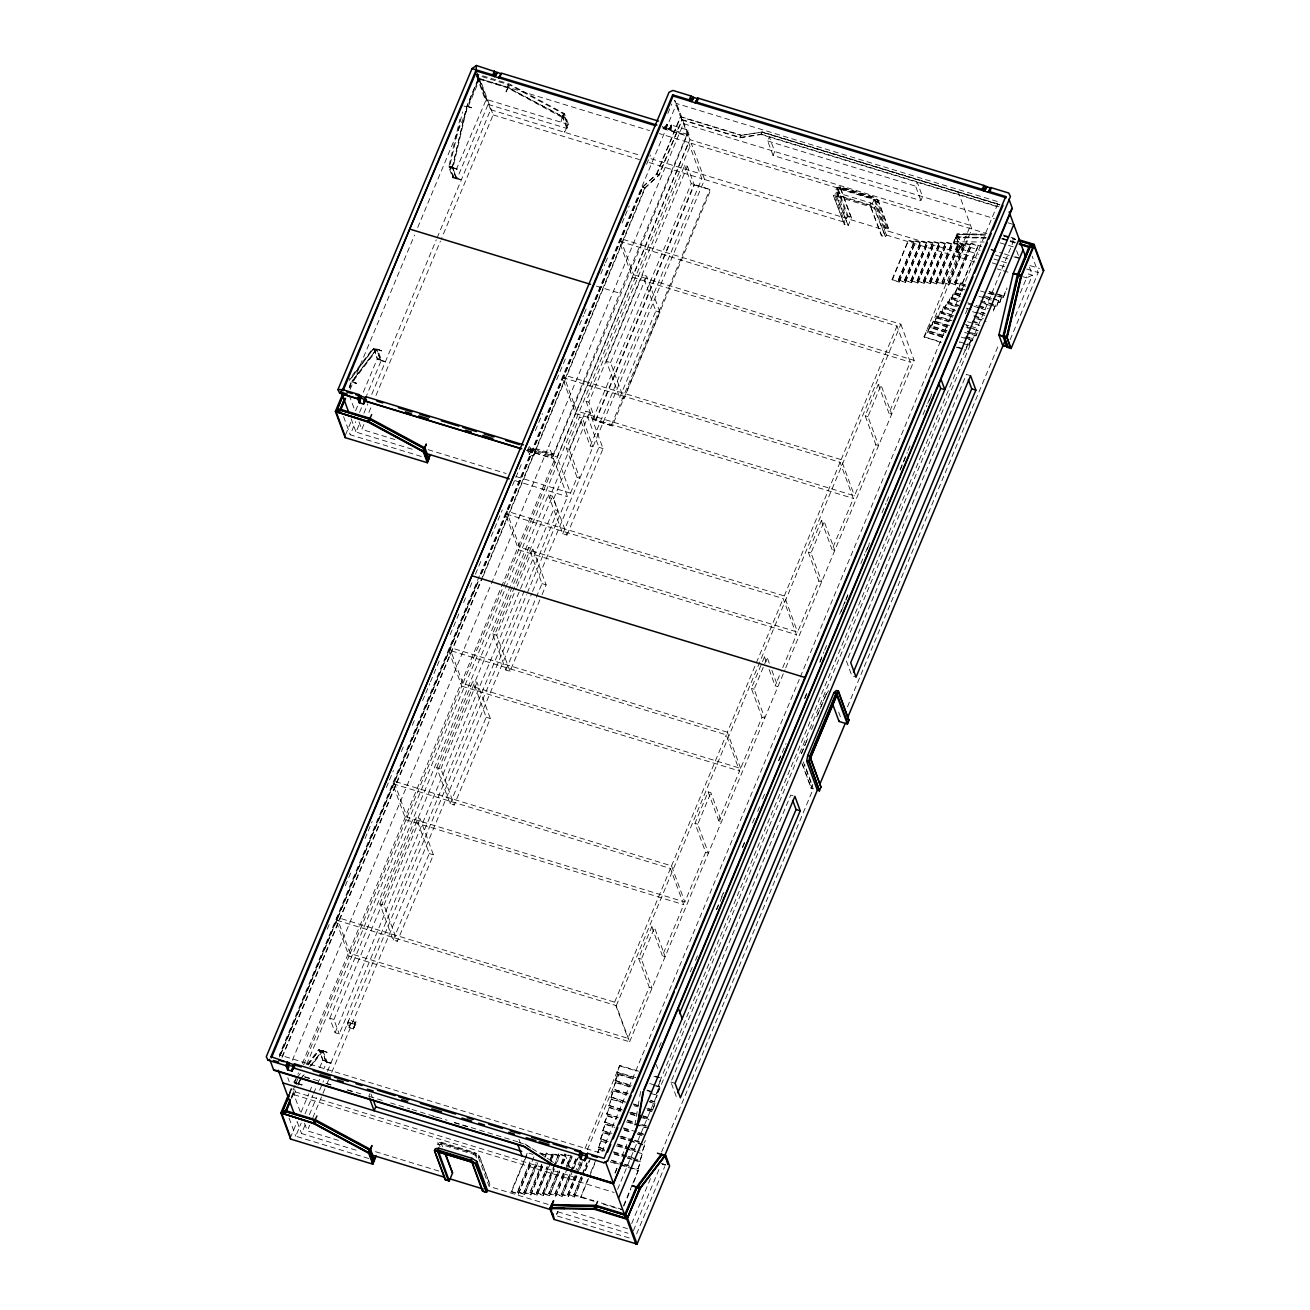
<?xml version="1.0" encoding="UTF-8"?>
<svg xmlns="http://www.w3.org/2000/svg" width="1310" height="1310" viewBox="0 0 1310 1310"><rect width="100%" height="100%" fill="white"/><g stroke="black" fill="none" stroke-linecap="round" stroke-linejoin="round"><path stroke-width="0.75" stroke-dasharray="5 3.75" d="M350.785 1023.634L349.148 1027.58L349.164 1022.619L347.396 1023.487L349.148 1027.58L353.291 1028.858L356.074 1024.731L349.164 1022.619M530.943 450.722L529.306 454.652L529.338 449.707L527.586 450.509L529.306 454.652L533.448 455.929L536.249 451.819L529.338 449.707M296.142 1078.981L293.767 1082.093L301.955 1085.007L297.763 1083.73L302.856 1076.885M322.8 1050.866L327.041 1052.454L322.882 1050.735M322.931 1050.98L311.518 1065.57M330.726 1063.458L326.534 1062.001L330.939 1062.983M350.114 387.416C348.722 375.495 363.607 387.678 352.488 381.93L377.427 349.213L381.423 360.053L366.603 395.538M381.423 350.982L377.378 349.295M381.243 360.315L385.353 361.871L381.21 360.447M457.059 178.389L461.169 179.601M488.09 104.374L566.87 128.429L568.507 124.499L564.512 113.643L509.443 83.987L476.971 74.064L488.09 104.374L456.895 179.061L452.9 168.22L467.277 106.569L471.649 107.698L467.408 106.306M457.092 168.957L452.916 167.68L457.19 169.023M297.452 1083.386L294.734 1081.929L297.452 1083.386L299.892 1080.193M351.62 377.902L373.677 348.526L376.854 349.295L380.342 360.201L377.575 359.349L373.284 347.936L349.442 379.098M308.128 1064.965L319.181 1049.981L321.949 1050.816L310.896 1065.816M670.867 129.444L671.359 125.695L667.199 124.434L663.957 127.332L670.867 129.444L671.293 125.023L687.881 130.083L689.011 134.864L686.686 135.225L663.188 128.053M687.881 130.083L687.455 134.521L552.836 456.879L551.084 457.698L534.496 452.621L536.134 448.691L552.722 453.768L553.164 454.963L531.058 448.217L529.224 446.579L527.586 450.509L531.058 448.217L529.306 454.652M302.168 1084.778L297.959 1083.566M456.83 178.733L461.235 179.716L452.752 177.8L448.757 166.943L459.892 119.226M349.148 1027.58L350.867 1021.145L347.396 1023.487L349.033 1019.54L355.01 1022.406L353.291 1028.858L355.943 1021.653L353.291 1028.858L354.928 1024.895M634.859 1125.126L637.79 1107.916M638.117 1106L639.411 1098.337M639.739 1096.437L640.721 1090.69M355.01 1022.406L354.306 1025.599L356.074 1024.731M356.648 383.404L352.456 382.111M330.873 1062.934L326.616 1062.132M463.904 106.11L466.671 106.961L452.376 167.287L449.625 166.452L462.545 111.939M452.376 167.287L466.671 106.961M533.448 455.929L536.134 448.691M452.801 167.942L457.01 169.137M377.329 349.361L381.619 350.802M471.453 107.878L463.134 105.308M381.112 360.692L385.402 361.478M553.164 454.963L619.761 293.227L686.686 135.225L689.011 134.864L662.238 126.808M349.213 387.678L351.44 382.356L349.328 387.973M478.084 79.419L466.982 106.012L478.084 79.419L476.3 75.653M476.48 74.293L478.772 79.058L467.342 106.781M350.081 389.479L414.566 235.047M417.71 227.514L479.837 78.747L493.133 114.903L441.241 239.206M373.808 349.115L377.575 359.349M453.325 177.701L449.838 166.796L453.325 177.701L456.371 177.898L452.605 167.647L449.15 166.599M380.342 360.201L376.854 349.295M456.093 178.553L452.605 167.647M345.496 434.904L351.686 420.051M355.567 410.767L357.892 405.199M363.312 392.198L377.28 358.793L381.423 360.053M452.752 177.8L486.272 99.38L568.507 124.499M421.312 456.469L350.228 434.756L355.681 421.673M359.579 412.339L361.92 406.739M412.273 449.264L356.025 432.071L359.955 422.655M363.885 413.223L367.832 403.791M371.762 394.375L436.312 239.795M437.098 237.896L490.644 109.712L476.66 71.739M394.965 439.538L361.806 429.418L364.164 423.769M368.88 412.47L371.238 406.82M375.97 395.505L440.455 241.089M507.494 87.344L508.476 84.43L507.494 87.344L479.444 78.78L477.773 75.325L508.591 84.724M478.772 79.058L507.805 87.917L506.282 92.093L507.74 87.885L562.989 117.884M505.873 91.831L509.443 83.987M508.411 87.737L509.803 84.986L563.611 113.954L562.514 116.59L508.411 87.737L562.514 116.59M562.219 116.721L563.611 113.954M564.512 113.643L561.057 121.666L562.236 117.245M566.87 128.429L562.563 117.016L563.66 114.396L568.131 124.859L566.346 127.266L567.443 124.647L563.66 114.396M567.033 127.479L563.267 117.229L564.348 114.609M566.493 128.233L564.495 132.146L566.28 128.02M327.205 929.183L329.563 923.517M345.332 885.74L350.851 872.526M365.048 838.547L367.422 832.882M368.208 830.982L372.138 821.55M386.335 787.556L388.71 781.89M389.496 780.007L393.442 770.558M401.319 751.678L403.693 746.012M412.355 725.249L414.73 719.583M422.606 700.703L424.98 695.037M425.766 693.154L429.713 683.705M430.499 681.822L439.964 659.159M450.214 634.613L459.679 611.95M463.609 602.518L465.983 596.852M469.93 587.404L472.288 581.738M475.448 574.189L480.967 560.975M491.217 536.429L502.254 509.983M512.505 485.437L521.183 464.673M535.364 430.679L542.471 413.682M556.652 379.703L565.331 358.924M579.528 324.945L583.474 315.497M584.26 313.614L586.618 307.948M600.815 273.954L604.761 264.522M605.548 262.622L607.905 256.956M622.103 222.978L624.477 217.313M625.263 215.413L629.209 205.981M646.55 164.438L650.497 154.989M667.838 113.462L671.784 104.014M665.562 128.364L667.199 124.434L664.383 122.911M479.427 575.827L279.374 1054.91L601.388 1153.275L799.247 679.481M480.213 573.944L676.648 103.539L998.678 201.904L800.033 677.581M279.226 1056.99L477.822 581.411M480.983 573.862L642.539 186.986L656.392 174.246L680.463 116.59L674.47 100.313M478.166 581.411L279.75 1056.548L478.199 581.476M481.31 573.862L642.719 187.33L644.831 188.05L642.719 187.33M481.343 573.944L642.751 187.412M281.879 1057.17L644.798 187.969M671.293 125.023L668.722 129.739L671.293 125.023L669.705 129.624M282.305 1057.121L482.309 578.152M483.095 576.269L645.306 187.821L659.143 175.082L682.133 120.045L740.183 137.779L761.061 134.521L998.744 207.127M656.867 174.017L680.578 117.098L681.855 119.783L658.946 174.656L656.867 174.017L658.946 174.656M292.343 1060.281L490.628 585.455M491.414 583.572L683.46 123.664L994.372 218.623M551.084 457.698L552.722 453.768M289.215 1092.966L291.491 1087.529M289.608 1093.915L291.884 1088.43M288.216 1097.354L291.999 1088.741M294.504 1082.289L298.451 1072.874M302.381 1063.442L500.666 588.616M501.452 586.733L554.163 460.498M515.894 476.48L570.505 493.15L557.192 456.993L688.52 142.479L659.274 133.554M295.028 1085.45L292.67 1091.083L573.24 1176.773L574.566 1180.392M295.814 1083.583L298.942 1076.083M303.642 1064.833L349.033 956.103L335.737 919.931L616.289 1005.638L629.602 1041.794L349.033 956.103M350.13 953.483L405.953 819.814L392.64 783.658L670.442 868.497L683.738 904.67L662.401 955.776L665.169 956.628L654.525 927.693L651.758 926.841L638.625 958.298L649.269 987.232L627.932 1038.339L350.13 953.483L336.834 917.311L614.619 1002.166L627.932 1038.339M407.05 817.194L461.775 686.162L448.462 649.989L726.248 734.844L739.56 771L718.764 820.797L721.532 821.648L710.888 792.714L708.12 791.862L694.988 823.319L705.631 852.253L684.835 902.05L407.05 817.194L393.737 781.038L671.539 865.877L684.835 902.05M769.248 663.171L767.251 657.735L764.483 656.899L751.35 688.34L761.994 717.274L740.658 768.38L462.856 683.542L518.678 549.873L505.365 513.716L783.167 598.555L796.48 634.728L781.235 671.228M519.775 547.252L575.598 413.583L562.285 377.427L840.07 462.266L853.383 498.439L832.047 549.545L834.814 550.396L824.154 521.462L821.403 520.61L808.27 552.067L818.914 581.001L797.561 632.108L519.775 547.252L506.462 511.08L784.264 595.935L797.561 632.108M576.678 410.963L632.501 277.311L619.188 241.138L896.99 325.994L910.303 362.149L888.95 413.256L891.717 414.107L881.073 385.173L878.306 384.321L865.173 415.778L875.817 444.712L854.48 495.819L576.678 410.963L563.382 374.807L841.167 459.646L854.48 495.819M785.705 667.953L914.151 360.381L633.598 274.691L689.961 139.711L676.648 103.539M291.753 1096.208L294.717 1089.118M291.131 1098.288L294.832 1089.429M291.786 1098.042L294.848 1090.706M300.301 1111.83L294.013 1094.701L297.157 1087.153M297.943 1085.253L301.103 1077.704M306.622 1064.49L691.287 143.33L986.921 233.622M570.505 493.15L577.071 477.43L566.428 448.495L579.56 417.038L582.311 417.89L592.955 446.825L590.204 445.973L579.56 417.038M612.343 425.914L592.775 419.397L586.127 401.319L684.622 165.437L687.39 166.288L694.267 184.972L595.755 420.854L612.343 425.914L710.74 189.737L691.271 183.531L684.622 165.437M329.776 1018.247L548.317 494.934L552.46 496.195L557.782 510.671L339.241 1033.983L335.098 1032.706L329.776 1018.247L333.919 1019.508L339.241 1033.983M577.071 477.43L579.822 478.265L569.179 449.346L582.311 417.89M595.755 420.854L588.878 402.17L687.39 166.288M379.851 903.867L415.958 817.375L420.117 818.635L433.413 854.808L397.307 941.301L393.147 940.023L379.851 903.867L383.994 905.128L397.307 941.301M436.754 767.578L472.877 681.085L477.02 682.363L490.333 718.519L454.21 805.011L450.067 803.75L436.754 767.578L440.897 768.839L454.21 805.011M539.867 599.898L510.032 671.342L505.889 670.081L492.576 633.909L528.683 547.433L532.842 548.693L546.139 584.866L540.653 598.015M566.935 535.069L603.058 448.577L589.746 412.404L585.603 411.144L549.48 497.636L553.639 498.897L566.935 535.069L562.792 533.792L548.317 494.934M606.399 361.347L642.506 274.854L646.665 276.132L659.962 312.288L623.855 398.78L619.695 397.519L606.399 361.347L610.542 362.608L623.855 398.78M319.312 1050.554L322.358 1050.735L325.846 1061.64L323.079 1060.805L318.788 1049.392L306.868 1064.965M333.919 1019.508L552.46 496.195M325.846 1061.64L322.358 1050.735M383.994 905.128L420.117 818.635M440.897 768.839L477.02 682.363M510.032 671.342L496.719 635.186L516.353 588.174M517.139 586.291L532.842 548.693M553.639 498.897L589.746 412.404M610.542 362.608L646.665 276.132M290.214 1138.21L297.19 1121.491M301.071 1112.223L308.816 1093.653M309.602 1091.787L311.927 1086.219M319.673 1067.666L322.784 1060.232L326.927 1061.493L323.799 1068.976M323.079 1060.805L319.591 1049.899M335.098 1032.706L553.639 509.393L557.782 510.671M592.775 419.397L691.271 183.531M368.749 1158.498L295.732 1136.196L301.185 1123.129M305.083 1113.795L312.894 1095.111M313.663 1093.244L316.791 1085.777M317.56 1083.91L319.902 1078.31M595.542 420.248L694.038 184.366M356.173 1150.213L301.529 1133.527L305.459 1124.111M309.389 1114.679L316.48 1097.731M319.624 1090.198L323.554 1080.766M327.484 1071.351L526.554 594.642M527.341 592.759L567.476 496.67L548.841 446.022M590.204 445.973L701.832 178.651L688.52 142.479M338.488 1140.388L307.31 1130.858L309.668 1125.208M312.828 1117.659L326.223 1085.597M327.009 1083.714L328.581 1079.931M331.725 1072.399L531.778 593.332M532.581 591.432L704.6 179.503L691.287 143.33M393.147 940.023L429.271 853.547L415.958 817.375M450.067 803.75L486.174 717.258L472.877 681.085M505.889 670.081L541.996 583.589L528.683 547.433M562.792 533.792L598.916 447.316L585.603 411.144M619.695 397.519L655.819 311.027L642.506 274.854M611.426 425.095L709.938 189.23M682.068 119.587L739.97 137.337L740.756 135.307L680.823 116.999L682.101 119.668M739.97 137.337L740.789 135.372M740.183 137.779L741.28 135.159L680.463 116.59M740.527 137.419L760.995 134.226L761.667 132.179L741.198 135.356L762.158 131.901L1000.578 204.737M761.061 134.521L762.158 131.901M762.338 132.261L999.972 204.917L762.338 132.261L761.552 134.308L999.022 206.833M368.781 1096.29L369.878 1093.67M773.031 155.464L767.709 140.989L769.363 137.059L774.685 151.518L773.031 155.464L920.914 200.626L922.567 196.697L917.229 182.221L915.592 186.151L920.914 200.626M976.916 258.234L887.983 231.068L888.802 229.103L885.363 227.432L874.72 198.498L870.724 206.767L881.368 235.702L885.511 236.979L886.346 235.014L875.686 206.079L870.888 203.001L837.712 192.865L834.224 193.405L833.406 195.37L844.491 224.55L833.406 195.37L836.893 194.83L870.053 204.966L874.867 208.044L885.511 236.979L874.097 208.274L869.742 205.506L837.155 195.55L834.011 196.041M650.972 158.69L846.522 218.41L835.878 189.475L836.697 187.51L840.709 187.035L873.312 196.991L878.158 200.168L888.802 229.103L884.659 227.842L874.016 198.907L840.168 187.936L874.72 198.498M440.422 1144.236L441.781 1142.336L437.769 1142.811L436.95 1144.776L440.422 1144.236L473.598 1154.372L478.412 1157.434L489.056 1186.369L549.447 1204.823M837.712 192.865L837.155 195.55M835.878 189.475L839.35 188.935L840.168 186.97L873.344 197.106L878.158 200.168L877.34 202.149L887.983 231.068M837.548 196.647L840.84 188.771L851.484 217.706L848.209 225.582L836.615 196.451L848.209 225.582L844.049 224.305L844.868 222.34L834.224 193.405M846.522 218.41L848.061 216.035L851.484 217.706L847.341 216.445L836.697 187.51L840.709 187.035M473.598 1154.372L474.384 1152.292L479.231 1155.469L489.875 1184.404L489.056 1186.369M870.888 203.001L869.742 205.506M877.34 202.149L872.526 199.071L873.312 196.991M478.412 1157.434L478.723 1155.06L489.875 1184.404M875.686 206.079L874.097 208.274M533.956 1156.795L518.318 1194.245L511.195 1191.527L524.475 1159.71M525.261 1157.827L527.602 1152.21M892.061 279.472L908.485 240.156L915.395 242.268L899.2 282.19L892.061 279.472L899.2 282.19M511.408 1192.133L527.832 1152.816L533.006 1154.405M892.29 280.078L908.485 240.156M537.853 1162.723L524.573 1194.54L517.434 1191.838L529.944 1161.872M898.3 279.783L914.724 240.467L921.634 242.579L905.439 282.485L898.3 279.783L905.439 282.485M517.663 1192.428L530.943 1160.611M898.529 280.373L914.724 240.467M518.318 1194.245L531.385 1161.823M898.971 281.584L915.395 242.268M542.536 1166.768L530.812 1194.851L523.902 1192.739L536.183 1162.183M904.555 280.078L920.963 240.762L927.873 242.874L911.678 282.796L904.555 280.078L911.678 282.796M523.902 1192.739L536.412 1162.789M904.768 280.684L920.963 240.762M524.573 1194.54L537.64 1162.117M905.21 281.896L921.634 242.579M550.347 1163.329L537.067 1195.146L529.928 1192.444L541.652 1164.361M544.78 1156.861L546.352 1153.128L553.262 1155.24L551.133 1161.446M910.794 280.389L927.218 241.073L934.128 243.185L917.933 283.091L910.794 280.389L917.933 283.091M530.157 1193.033L541.881 1164.967M545.009 1157.467L546.352 1153.128M911.023 280.979L927.218 241.073M530.812 1194.851L542.324 1166.162M911.465 282.19L927.873 242.874M614.619 1002.166L670.442 868.497M671.539 865.877L726.248 734.844M740.658 768.38L727.345 732.225L783.167 598.555M784.264 595.935L840.07 462.266M841.167 459.646L896.99 325.994M554.245 1169.24L543.306 1195.457L536.396 1193.344L547.121 1166.522M550.249 1159.039L552.591 1153.422L559.501 1155.535L557.372 1161.757M917.033 280.684L933.457 241.368L940.367 243.48L924.172 283.402L917.033 280.684L924.172 283.402M536.396 1193.344L547.334 1167.128M550.462 1159.645L552.591 1153.422M917.262 281.29L933.457 241.368M537.067 1195.146L547.776 1168.34M550.904 1160.856L553.262 1155.24M917.704 282.502L934.128 243.185M616.289 1005.638L900.854 324.209L620.285 238.518L633.598 274.691M559.714 1171.418L549.545 1195.752L542.635 1193.639L558.83 1153.733L565.74 1155.846L562.612 1163.329M923.288 280.995L939.696 241.679L946.606 243.791L930.411 283.697L923.288 280.995L930.411 283.697M542.635 1193.639L553.59 1167.439M554.359 1165.556L558.83 1153.733M923.501 281.584L939.696 241.679M543.306 1195.457L554.032 1168.635M554.801 1166.768L559.501 1155.535M649.269 987.232L652.036 988.067L641.392 959.133L654.525 927.693M705.631 852.253L708.399 853.105L697.755 824.17L710.888 792.714M761.994 717.274L764.762 718.126L754.118 689.191L767.251 657.735M818.914 581.001L821.681 581.837L811.021 552.902L824.154 521.462M875.817 444.712L878.584 445.564L867.94 416.629L881.073 385.173M923.943 282.796L940.367 243.48M567.525 1167.98L555.8 1196.063L548.661 1193.344L558.044 1170.878M561.171 1163.395L565.085 1154.028M929.527 281.29L945.951 241.973L952.861 244.086L936.666 284.008L929.527 281.29L936.666 284.008M548.89 1193.95L558.273 1171.484M561.384 1164.001L565.298 1154.634L572.208 1156.746L568.294 1166.096M929.756 281.896L945.951 241.973M549.545 1195.752L559.485 1170.812M930.198 283.091L946.606 243.791M562.841 1163.935L565.969 1156.435L559.059 1154.339M572.978 1170.158L562.039 1196.358L554.9 1193.639L563.513 1173.056M566.64 1165.572L570.538 1156.206M935.782 281.584L952.19 242.285L959.1 244.397L942.905 284.303L935.782 281.584L942.692 283.697M555.129 1194.245L564.512 1171.779M565.298 1169.912L570.767 1156.812M935.995 282.19L952.19 242.285M555.8 1196.063L564.954 1172.99M568.082 1165.507L571.995 1156.14L566.804 1154.552M936.437 283.402L952.861 244.086M957.954 252.404L953.778 241.548L957.07 233.688L987.363 234.179M986.283 237.814L956.218 236.963L957.299 234.343L984.923 234.801M956.496 237.47L960.263 247.721L956.496 237.47L957.872 234.195M576.891 1176.069L568.278 1196.669L561.368 1194.556L569.752 1173.351M570.538 1171.484L576.007 1158.384M942.021 281.896L958.429 242.579L965.339 244.692L949.144 284.614L942.021 281.896L949.144 284.614M561.368 1194.556L569.981 1173.957M570.751 1172.09L577.006 1157.107M942.234 282.502L958.658 243.185L965.568 245.298M562.039 1196.358L571.193 1173.285M571.979 1171.418L577.448 1158.318M573.764 1168.274L578.463 1157.041M771.901 670.392L777.894 686.669L775.127 685.834L780.465 673.045M942.905 284.303L959.329 244.986L952.419 242.874M957.806 252.306L961.065 244.528L980.175 250.374M957.806 252.224L959.559 248.245L958.216 252.486M556.488 1214.255L557.765 1211.472M960.263 247.721L961.36 245.101L957.07 233.688M556.848 1214.288L557.945 1211.652M574.795 1173.023L579.495 1161.79M584.964 1148.69L619.745 1065.39L638.592 1071.138M629.602 1041.794L784.936 669.819M941.186 342.581L924.008 336.785L970.513 225.402L689.961 139.711M619.745 1065.39L617.239 1072.546L634.187 1077.721M924.221 337.39L926.956 330.84L943.921 336.015M582.344 1178.247L574.533 1196.963L567.623 1194.851L575.221 1175.528M575.991 1173.662L580.69 1162.428M630.241 1085.499L615.16 1080.897L617.681 1073.742L634.646 1078.932M948.26 282.19L964.684 242.89L971.594 245.003L955.399 284.909L948.26 282.19L955.399 284.909M567.623 1194.851L575.434 1176.134M578.562 1168.651L580.903 1163.034M635.858 1077.688L617.01 1071.94L617.894 1074.347L615.16 1080.897L618.893 1074.249L587.011 1150.589M942.709 337.26L927.627 332.658L930.362 326.092L947.326 331.283M948.489 282.796L964.684 242.89M568.278 1196.669L576.891 1174.808M577.448 1173.596L582.344 1161.774M580.002 1168.585L583.916 1159.219M628.161 1093.866L613.096 1089.265L615.602 1082.109L630.683 1086.71M946.098 332.511L931.033 327.909L933.539 320.753L950.503 325.928M626.098 1102.234L610.804 1097.027L613.538 1090.46L626.72 1094.489M947.621 327.189L934.423 323.161L936.945 316.005L952.026 320.606M611.017 1097.616L613.538 1090.46M934.423 323.161L936.945 316.005M622.135 1110.012L608.724 1105.378L611.459 1098.828L624.657 1102.856M949.144 321.867L937.829 318.412L940.351 311.256L953.533 315.301M608.953 1105.984L611.459 1098.828M937.829 318.412L940.351 311.256M618.189 1117.79L606.661 1113.746L609.396 1107.196L620.694 1110.634M952.534 317.135L941.006 313.074L943.74 306.524L955.055 309.979M606.874 1114.335L609.396 1107.196M941.235 313.68L943.74 306.524M593.97 1201.303L573.862 1195.162L581.46 1175.84M582.246 1173.957L586.929 1162.723M965.404 286.366L954.515 282.502L970.923 243.185L981.599 246.444M573.862 1195.162L581.689 1176.429M582.459 1174.562L587.158 1163.329M954.728 283.107L970.923 243.185M614.226 1125.585L604.581 1122.097L607.316 1115.547L616.748 1118.429M954.057 311.813L944.641 308.931L947.146 301.775L958.462 305.23M604.811 1122.703L607.316 1115.547M944.641 308.931L947.146 301.775M574.533 1196.963L582.131 1177.641M585.259 1170.158L589.156 1160.791M955.17 284.303L971.594 245.003M585.472 1170.763L590.941 1157.647M610.28 1133.363L602.731 1131.07L605.253 1123.915L614.668 1126.78M955.579 306.491L948.031 304.182L950.552 297.026L959.968 299.908M602.731 1131.07L605.253 1123.915M948.031 304.182L950.552 297.026M608.2 1141.73L600.438 1138.816L603.189 1132.266L610.722 1134.575M958.969 301.742L951.224 298.844L953.958 292.294L961.491 294.586M600.668 1139.422L603.189 1132.266M951.437 299.45L953.958 292.294M604.254 1149.509L598.375 1147.183L601.11 1140.633L606.759 1142.353M960.492 296.42L954.613 294.095L957.348 287.545L964.897 289.854M598.605 1147.789L601.11 1140.633M954.843 294.701L957.348 287.545M597.671 1152.26L599.047 1148.985L604.696 1150.72M962.015 291.115L958.019 289.346L960.754 282.796L966.403 284.532M597.9 1152.865L599.047 1148.985M958.249 289.952L960.754 282.796M587.584 1179.819L580.772 1197.258L588.599 1178.542M590.712 1172.319L596.181 1159.219M589.369 1176.675L595.624 1161.692M978.062 245.903L961.638 285.22L978.062 245.903L971.152 243.791M690.321 971.889L692.695 966.24M716.308 909.664L718.682 904.015M721.663 896.859L723.235 893.092M742.295 847.439L744.653 841.79M752.529 822.926L754.904 817.276M762.551 798.936L764.909 793.287M778.517 760.701L780.891 755.051M804.504 698.476L806.862 692.81M819.962 661.452L823.892 652.036M824.678 650.153L827.036 644.504M839.628 614.374L845.13 601.192M845.916 599.309L848.274 593.659M860.866 563.529L864.797 554.114M865.582 552.231L869.512 542.815M882.088 512.685L886.019 503.269M886.804 501.386L889.179 495.72M900.183 469.357L907.257 452.408M908.043 450.525L910.401 444.876M922.993 414.746L926.923 405.33M927.709 403.447L931.639 394.032M659.307 1047.099L661.648 1041.368M695.528 960.377L697.853 954.646M716.783 909.484L723.841 892.438M742.77 847.259L745.095 841.528M757.72 811.447L760.062 805.716M778.975 760.537L786.033 743.49M804.962 698.328L807.288 692.597M819.896 662.434L822.254 656.768M841.167 611.606L845.081 602.092M845.867 600.209L848.225 594.56M867.154 549.381L869.496 543.65M900.199 470.126L905.701 456.928M929.347 400.451L931.688 394.719M965.535 313.647L967.894 307.997M614.947 1172.827L617.239 1167.325M621.841 1156.321L624.133 1150.819M624.903 1148.985L628.734 1139.798M615.209 1173.121L617.468 1167.554M957.921 347.15L965.47 349.459L658.471 1084.598L659.356 1087.005L656.621 1093.572L659.143 1086.416M966.158 347.821L968.205 342.909L969.089 345.316L959.673 342.434M658.701 1085.204L661.206 1078.048L653.674 1075.739M956.267 347.183L965.683 350.065L968.417 343.498M968.86 344.71L971.611 338.16L965.945 336.424M969.089 345.316L971.823 338.766L966.174 337.03M617.583 1189.333L1013.318 241.679L1011.909 237.896M650.792 1100.777L654.558 1101.923L657.292 1095.373L653.297 1093.621M968.729 339.421L972.495 340.567L975.229 334.017L967.468 331.119M646.829 1108.555L652.478 1110.29L655 1103.135L649.351 1101.399M964.586 332.38L975.885 335.819L977.719 330.316M652.478 1110.29L655.213 1103.74L649.563 1102.005M801.343 753.528L807.468 738.856M816.654 716.848L825.087 696.674M825.84 694.84L830.032 688.585M975.885 335.819L977.26 332.543M801.458 753.61L805.322 744.358M806.092 742.508L807.631 738.807M811.496 729.555L813.821 724.004M817.686 714.769L827.724 690.714M645.568 1140.453L643.98 1143.122M644.651 1144.94L642.129 1152.096L644.651 1144.94L620.138 1137.457M676.238 1096.503L670.917 1082.027L790.749 795.055L794.892 796.316M995.42 304.952L992.898 312.107L995.42 304.952L984.105 301.497M998.81 300.203L996.304 307.359L998.81 300.203L993.16 298.483M640.066 1160.447L642.571 1153.291L640.066 1160.447L628.751 1156.992M627.31 1157.631L640.508 1161.659L637.986 1168.815L634.22 1167.652M989.017 291.442L1002.215 295.471L999.71 302.626L995.928 301.464M637.986 1168.815L640.508 1161.659M999.71 302.626L1002.215 295.471M623.576 1205.577L632.173 1184.993M632.959 1183.126L638.428 1170.01L610.165 1161.38M988.035 293.276L1003.1 297.878L1006.784 287.905M623.806 1206.182L630.831 1189.333M633.958 1181.849L638.428 1170.01M1003.1 297.878L1007.013 288.511M661.55 1152.079L813.199 788.915L811.119 788.276L812.036 784.608L804.717 764.712M812.773 784.346L811.119 788.276L801.147 761.159M631.698 1223.573L650.546 1178.41M847.472 706.86L999.121 343.711M1020.326 292.9L1026.614 277.851L1032.411 275.182L1029.087 266.143M633.418 1230.647L659.356 1168.536M1015.299 316.152L1032.411 275.182L1024.747 272.857M636.627 1233.905L664.694 1166.686M1010.125 339.748L1038.191 272.529L1032.198 256.252M381.488 350.703L373.284 347.936M326.992 1052.143L318.788 1049.392M656.621 1093.572L660.355 1086.907L656.588 1085.761M664.579 128.462L667.199 124.434L664.579 128.462L662.745 126.841M668.722 129.739L671.359 125.695M349.246 380.473L373.677 348.526M297.337 1077.426L300.907 1072.743M308.194 1064.359L319.181 1049.981M299.957 1079.571L303.609 1074.79M309.733 1066.799L321.949 1050.816M301.12 1078.588L304.772 1073.807M885.363 227.432L881.81 235.947L870.724 206.767M475.792 1153.783L441.241 1143.237L475.792 1153.783L477.135 1157.401M449.625 166.452L452.621 167.172M534.496 452.621L536.249 451.819M954.319 241.76L955.612 237.47L954.106 241.695L984.072 242.039M985.398 235.161L957.299 234.343M956.218 236.963L985.808 237.454M985.726 238.109L955.416 237.618L959.411 248.458L978.635 254.336M767.709 140.989L915.592 186.151M1007.947 222.782L1013.776 224.55M662.893 128.626L688.127 136.322L674.814 100.149M1003.411 234.998L1009.142 236.75M1011.042 237.323L1014.873 238.502M1003.837 235.865L1015.397 239.386M1003.951 236.16L1015.512 239.697M479.329 78.485L649.514 130.574M1002.003 238.24L1015.774 242.465M1002.805 238.764L1008.405 240.483M1010.272 241.056L1015.889 242.759M839.35 188.935L872.526 199.071M1001.79 238.928L1015.332 243.07M1000.119 242.858L1013.531 246.951M836.615 196.451L871.166 207.013M957.594 234.85L961.36 245.101M991.031 249.326L998.564 251.635M1015.528 256.809L1019.295 257.955M991.244 249.932L1002.559 253.387M1004.442 253.96L1011.975 256.269M1013.874 256.842L1019.524 258.561M964.897 243.48L971.807 245.592M995.485 255.041L1001.217 256.793M1003.133 257.382L1010.78 259.724M1029.906 265.553L1039.469 268.485M946.164 242.579L953.074 244.692M939.925 242.285L946.835 244.381M993.995 259.02L999.759 260.788M1001.692 261.378L1009.371 263.719M1026.663 269.008L1038.191 272.529M933.686 241.973L940.596 244.086M927.431 241.679L934.341 243.791M490.644 109.712L641.196 155.694M850.665 219.671L883.841 229.807M992.227 262.917L997.958 264.669M999.874 265.259L1007.521 267.584M921.192 241.368L928.102 243.48M914.937 241.073L921.847 243.185M908.698 240.762L915.608 242.874M493.133 114.903L639.427 159.591M649.17 162.571L701.832 178.651M704.6 179.503L844.868 222.34M886.346 235.014L975.966 262.377M997.385 268.927L1001.282 270.122M1003.231 270.712L1011.025 273.086M1022.717 276.656L1026.614 277.851L1025.321 274.347M694.267 184.972L710.74 189.737M656.392 174.246L659.143 175.082M960.983 283.402L966.633 285.138M989.246 292.032L1002.445 296.06M642.539 186.986L645.306 187.821M954.515 282.502L965.192 285.76M989.689 293.244L997.221 295.552M999.121 296.125L1002.887 297.272M980.486 290.967L986.135 292.703M983.744 295.601L991.277 297.91M957.577 288.151L963.227 289.87M987.724 297.354L991.506 298.516M993.389 299.089L999.039 300.809M958.019 289.346L963.669 291.082M982.516 296.83L990.065 299.139M978.979 296.289L984.629 298.009M986.512 298.598L994.044 300.891M954.171 292.9L961.72 295.192M980.551 300.956L995.633 305.558M954.613 294.095L960.279 295.831M981.01 302.151L988.542 304.46M990.426 305.034L996.075 306.769M984.989 303.904L992.538 306.212M978.816 305.672L988.248 308.538M950.765 297.632L960.197 300.514M967.73 302.823L977.162 305.688M979.045 306.278L986.577 308.57M951.224 298.844L958.756 301.136M968.172 304.018L975.721 306.327M977.604 306.9L985.136 309.209M974.051 306.344L979.7 308.079M981.599 308.652L985.366 309.799M981.075 312.14L984.842 313.286M947.376 302.381L958.674 305.836M966.223 308.128L973.756 310.437M981.288 312.746L985.071 313.892M947.818 303.592L957.233 306.458M976.081 312.222L983.63 314.515M972.544 311.665L978.193 313.401M980.076 313.974L987.609 316.283M973.903 315.726L983.319 318.608M943.97 307.13L955.285 310.585M974.116 316.332L981.665 318.641M944.412 308.325L953.844 311.207M978.341 318.69L982.107 319.837M976.671 318.723L986.103 321.589M972.38 321.048L979.929 323.357M940.564 311.862L953.762 315.89M972.61 321.654L980.142 323.963M941.006 313.074L952.321 316.529M967.615 321.736L973.264 323.455M975.164 324.029L982.697 326.337M965.208 324.634L968.991 325.797M970.874 326.37L978.406 328.679M448.757 166.943L456.993 169.448M449.559 167.467L452.327 168.302M937.174 316.611L952.239 321.212M937.616 317.822L948.915 321.277M969.646 327.598L977.194 329.907M966.109 327.058L971.758 328.777M973.641 329.35L979.29 331.086M933.768 321.359L948.849 325.961M967.681 331.708L975.229 334.017M934.21 322.555L947.408 326.583M968.139 332.92L975.672 335.229M453.604 177.047L456.371 177.898M947.097 330.677L930.149 325.502L927.398 332.052L942.479 336.654M945.885 331.905L930.804 327.303L971.856 229.021L957.217 189.246M964.733 337.669L972.266 339.961M961.18 337.112L966.829 338.848M943.708 335.425L926.743 330.235L927.627 332.658M959.444 341.828L965.093 343.564M924.008 336.785L940.973 341.976M970.563 375.675L966.403 374.398L846.571 661.386L851.893 675.862L856.036 677.123M632.501 277.311L910.303 362.149M596.41 286.104L619.761 293.227M655.819 311.027L659.962 312.288M865.173 415.778L867.94 416.629M586.127 401.319L588.878 402.17M373.628 349.148L376.576 349.95M575.598 413.583L853.383 498.439M377.853 358.694L380.62 359.546M598.916 447.316L603.058 448.577M566.428 448.495L569.179 449.346M529.895 448.642L557.192 456.993M527.619 449.183L552.836 456.879M526.342 450.394L553.508 458.68M808.27 552.067L811.021 552.902M428.124 449.674L506.135 473.5M515.092 480.672L567.476 496.67M518.678 549.873L796.48 634.728M541.996 583.589L546.139 584.866M751.35 688.34L754.118 689.191M492.576 633.909L496.719 635.186M727.345 732.225L449.559 647.369L462.856 683.542M461.775 686.162L739.56 771M486.174 717.258L490.333 718.519M694.988 823.319L697.755 824.17M405.953 819.814L683.738 904.67M429.271 853.547L433.413 854.808M638.625 958.298L641.392 959.133M619.974 1065.996L636.938 1071.171M653.886 1076.345L661.435 1078.654M670.917 1082.027L675.059 1083.304M649.711 1083.534L655.377 1085.253M617.894 1074.347L632.976 1078.949M653.706 1085.286L659.356 1087.005M614.947 1080.292L631.895 1085.482M646.976 1090.084L652.626 1091.803M647.206 1090.69L652.855 1092.409M615.831 1082.715L630.912 1087.316M649.744 1093.064L657.292 1095.373M627.948 1093.26L613.096 1089.265M650.562 1100.171L654.558 1101.923M613.751 1091.066L626.95 1095.094M610.804 1097.027L625.869 1101.628M633.418 1103.921L639.067 1105.656M648.499 1108.538L652.265 1109.685M633.631 1104.526L639.296 1106.262M634.073 1105.738L637.855 1106.885M647.271 1109.766L652.92 1111.486M611.688 1099.434L622.987 1102.889M647.5 1110.372L651.267 1111.519M608.724 1105.378L621.923 1109.406M631.338 1112.288L640.77 1115.17M642.653 1115.743L650.186 1118.036M629.684 1112.321L640.983 1115.776M642.866 1116.349L650.415 1118.642M630.126 1113.516L641.425 1116.971M643.325 1117.545L650.857 1119.853M609.608 1107.785L620.924 1111.24M630.339 1114.122L637.888 1116.431M639.771 1117.004L649.187 1119.886M606.661 1113.746L617.96 1117.201M627.392 1120.066L634.924 1122.375M642.473 1124.684L648.122 1126.403M627.605 1120.672L638.92 1124.127M640.803 1124.7L648.335 1127.009M628.047 1121.884L648.777 1128.205M607.545 1116.153L616.961 1119.035M626.393 1121.9L645.24 1127.664M604.581 1122.097L614.013 1124.979M623.429 1127.861L636.627 1131.889M638.51 1132.462L646.043 1134.771M623.658 1128.467L631.191 1130.759M638.74 1133.068L646.272 1135.361M624.1 1129.662L629.75 1131.398M637.299 1133.69L644.831 1135.999M605.482 1124.504L614.898 1127.386M624.313 1130.268L629.979 1131.987M637.511 1134.296L641.278 1135.442M602.518 1130.465L611.934 1133.346M621.366 1136.212L632.664 1139.667M634.548 1140.24L642.096 1142.549M619.695 1136.245L632.894 1140.273M634.777 1140.846L642.309 1143.155M603.402 1132.872L610.935 1135.18M620.367 1138.046L627.899 1140.355M629.783 1140.928L644.864 1145.529M319.132 1050.587L322.08 1051.39M600.438 1138.816L607.987 1141.125M617.403 1144.007L628.718 1147.462M630.601 1148.035L640.017 1150.917M617.632 1144.612L628.931 1148.051M630.814 1148.641L634.597 1149.787M618.074 1145.808L629.373 1149.263M631.273 1149.836L638.805 1152.145M601.339 1141.239L606.989 1142.959M616.404 1145.841L623.953 1148.133M625.836 1148.723L635.252 1151.588M637.135 1152.178L642.801 1153.897M323.357 1060.15L326.125 1060.985M661.222 1163.46L665.414 1164.737M662.549 1163.935L665.333 1164.787M662.451 1164.41L665.316 1165.212M598.375 1147.183L605.908 1149.492M613.457 1151.785L626.639 1155.813M628.522 1156.386L636.07 1158.695M613.669 1152.391L626.868 1156.419M614.112 1153.602L625.427 1157.041M599.26 1149.591L604.909 1151.326M614.341 1154.192L619.99 1155.928M627.539 1158.22L631.305 1159.383M633.188 1159.956L640.721 1162.265M611.377 1160.152L622.692 1163.608M624.575 1164.181L628.341 1165.327M611.606 1160.758L622.905 1164.197M624.788 1164.787L632.337 1167.079M610.378 1161.986L617.927 1164.279M619.81 1164.868L638.658 1170.616M304.837 1076.754L318.477 1080.93M326.272 1083.304L334.066 1085.679M347.707 1089.854L361.331 1094.014M369.125 1096.388L382.766 1100.564M390.56 1102.938L409.653 1108.768M411.979 1109.488L447.037 1120.197M454.406 1122.441L521.069 1142.795M304.493 1076.951L312.304 1079.407M325.895 1083.485L333.706 1085.941M347.314 1090.035L355.125 1092.491M432.988 1116.267L440.782 1118.642M454.374 1122.736L467.998 1126.895M518.613 1142.353L524.458 1144.138M552.804 1154.028L559.714 1156.14M546.565 1153.733L553.475 1155.829M540.097 1152.816L547.236 1155.535L540.326 1153.422M294.177 1082.961L297.059 1084.107L294.291 1083.255M567.377 1166.571L571.242 1167.75M294.013 1094.701L614.144 1192.477M441.241 1142.271L474.417 1152.407M573.649 1194.556L593.741 1200.697M601.29 1202.989L622.021 1209.326M603.386 1204.168L622.234 1209.932M567.394 1194.245L574.304 1196.358M561.155 1193.95L568.065 1196.063M554.9 1193.639L561.81 1195.752M548.661 1193.344L555.571 1195.457M542.422 1193.033L549.332 1195.146M536.167 1192.739L543.077 1194.851M529.928 1192.444L536.838 1194.54M523.689 1192.133L530.599 1194.245M517.434 1191.838L524.344 1193.95M511.195 1191.527L518.105 1193.639M375.511 1151.687L439.8 1171.337M572.83 1211.963L627.392 1228.616M557.667 1211.766L627.932 1233.218M557.421 1216.04L630.438 1238.343M524.966 1143.99L552.132 1161.348M526.767 1145.562L533.53 1149.803M550.184 1160.447L553.508 1162.576M1016.642 250.734L1018.64 256.154M966.715 324.864L968.106 328.663M971.611 338.16L972.495 340.567M929.478 323.685L931.033 327.909M877.651 199.759L888.131 228.268M900.854 324.209L914.151 360.381M840.168 187.936L850.812 216.87M837.565 187.526L848.061 216.035M878.306 384.321L888.95 413.256M686.243 134.013L686.686 135.225M821.403 520.61L832.047 549.545M669.656 128.953L670.098 130.165M838.678 712.1L840.676 717.52M764.483 656.899L766.481 662.32M769.15 669.557L775.127 685.834M803.226 761.798L813.199 788.915M802.555 764.418L810.939 787.228M477.495 76.93L485.895 99.74M476.66 76.324L485.306 99.822M708.12 791.862L718.764 820.797M651.758 926.841L662.401 955.776M656.31 1064.719L657.702 1068.534M349.197 395.145L354.797 410.374M359.005 421.804L361.806 429.418M351.129 418.791L356.025 432.071M343.58 416.662L350.228 434.756M564.823 1153.93L569.735 1167.259M518.973 1139.34L520.299 1142.942M475.088 1154.208L476.414 1157.827M441.241 1143.237L442.583 1146.856M440.045 1146.627L437.769 1142.811L439.096 1146.43M371.09 1094.161L372.433 1097.78M322.931 1050.653L326.927 1061.493M287.774 1077.753L289.166 1081.569M304.51 1123.243L307.31 1130.858M297.321 1122.113L301.529 1133.527M289.084 1118.118L295.732 1136.196M351.997 381.325L376.445 349.377L351.997 381.325M643.046 186.79L656.621 174.296L658.701 174.934L645.093 187.592L643.046 186.79"/><path stroke-width="1.5" d="M287.299 1064.719L294.603 1066.946L291.802 1071.072L287.643 1069.795L287.692 1064.85M364.557 401.384L363.459 404.004L364.507 400.696L366.26 399.894L363.459 404.004L359.317 402.743L359.333 399.435M585.881 1157.942L584.8 1160.562L585.832 1157.254L587.6 1156.452L584.8 1160.562L580.641 1159.284L580.674 1155.993M661.419 1154.618L665.627 1155.24L669.623 1166.08L637.053 1244.058L553.868 1219.381L549.873 1208.54L551.51 1204.594L595.952 1205.331L624.968 1214.19L627.261 1218.955M661.534 1154.569L657.407 1153.16M1003.116 336.67L1003.182 335.655M1013.367 273.266L1017.624 274.576M476.431 65.5L472.026 68.595L337.947 389.643L339.618 393.098L342.647 389.594L476.169 69.856L476.431 65.5L501.353 73.769L498.733 77.814L501.304 73.098L658.57 121.126M810.415 757.95L821.026 787.343L810.415 757.95L837.188 694.202L847.832 723.136L847.324 723.988L839.039 721.45L832.39 703.372M817.342 790.176L819.421 790.814L808.778 761.88L809.744 756.148L836.009 693.236L838.318 691.123L848.929 720.516L838.318 691.123L836.255 690.485L833.946 692.613L807.68 755.51L806.698 761.257L817.342 790.176L664.858 1155.354M697.493 101.001L697.788 98.053L983.875 185.43L990.835 188.231L988.198 192.259L990.786 187.543L1008.749 193.028L1010.419 196.5L607.66 1160.971L603.795 1162.74L585.832 1157.254L587.486 1153.324L604.057 1158.384L1005.72 196.549L989.148 191.473M640.148 1187.974L664.596 1156.01L640.148 1187.974L637.38 1187.122L661.877 1154.552L665.054 1155.322L668.182 1163.87M637.38 1187.122L661.877 1154.552M990.491 190.49L990.786 187.543L988.198 192.259M1002.854 345.955L998.875 334.918L1013.236 273.462L1023.094 249.866M1002.903 345.431L1007.243 346.659L1003.116 345.103M1013.318 273.724L1017.624 274.625M355.665 394.637L365.195 397.552L363.459 404.004L366.145 396.766L523.394 444.81M697.837 98.725L695.201 102.769L697.837 98.725L693.694 97.464L691.058 101.509L689.24 99.871L672.652 94.811L270.99 1056.662L293.538 1064.621L291.802 1071.072L293.44 1067.126L294.603 1066.946L292.834 1067.765L291.802 1071.072L294.488 1063.835L580.576 1151.212L582.393 1152.849L580.641 1159.284L578.922 1155.142L580.576 1151.212M586.536 1154.11L584.8 1160.562L586.536 1154.11L574.582 1150.458M637.266 1125.585L643.014 1091.836M821.059 786.884L819.421 790.814L809.433 761.454L810.317 756.279L836.353 693.923L838.449 692.008M521.757 448.74L364.507 400.696L365.195 397.552M582.393 1152.849L578.922 1155.142L292.834 1067.765L293.538 1064.621M1034.179 244.757L1028.874 247.213L1017.395 274.723L1003.001 336.359L1006.997 347.215L1011.14 348.476L1043.71 270.515L1033.983 244.331L1018.689 239.665M1003.869 335.868L1018.148 275.542L1003.869 335.868L1006.882 336.604L1020.916 276.377L1017.919 275.64M1034.392 245.199L1021.538 275.984L1007.161 337.636L998.94 335.098M359.235 394.654L357.597 398.6L359.317 402.743L361.052 396.291L359.235 394.654L342.647 389.594L337.947 389.643M287.578 1061.722L285.924 1065.652L287.643 1069.795L289.395 1063.343L285.924 1065.652L267.96 1060.167L266.29 1056.695L669.05 92.224L672.914 90.456L690.878 95.941L693.694 97.464L692.597 100.084M636.562 1186.991L632.222 1185.697L636.48 1187.171L661.484 1153.963M476.169 69.856L476.611 71.051L409.686 229.07L343.089 390.806L342.647 389.594M672.652 94.811L673.094 96.007L471.813 575.729L271.432 1057.858L270.99 1056.662M607.643 1152.063L610.771 1144.531M613.113 1138.881L617.812 1127.582M619.384 1123.816L631.125 1095.569M632.681 1091.803L674.175 991.981M675.731 988.215L929.609 380.227M335.606 411.88L340.911 409.44L369.944 418.299L425.013 447.954L429.009 458.811L427.371 462.741L345.136 437.622L335.393 411.438L342.205 395.145M343.449 394.588L336.588 411.029L343.335 394.294M336.474 410.734L340.338 408.949L344.776 398.322M337.882 410.439L340.453 409.244L344.89 398.617M340.911 409.44L345.512 398.42M497.21 72.508L494.574 76.553L492.757 74.916L494.394 70.986L494.574 76.553L497.21 72.508L496.113 75.129M359.317 402.743L360.414 400.123M364.507 400.696L366.145 396.766M367.995 421.656L368.978 418.741L340.927 410.177L337.063 411.946L367.995 421.656L368.978 418.741M335.393 411.438L368.29 422.229L371.68 414.599M370.304 419.298L368.912 422.049L370.304 419.298L424.096 448.266L423.065 451.328M370.714 423.015L422.721 451.033L424.096 448.266M424.391 447.938L426.339 444.008L423.376 451.884L427.371 462.741M424.849 448.921L423.752 451.541L427.535 461.791L427.928 458.958L424.162 448.708L428.616 459.171L427.535 461.791M430.04 454.488L428.517 458.664L430.515 454.701M689.24 99.871L690.878 95.941L691.058 101.509L693.694 97.464L691.533 99.396M287.643 1069.795L288.74 1067.175M292.834 1067.765L294.488 1063.835M281.11 1113.32L286.415 1110.88L315.432 1119.739L370.517 1149.41L374.513 1160.251L372.859 1164.181L290.64 1139.078L280.897 1112.894L288.462 1094.767M290.394 1100.056L285.957 1110.7L282.092 1112.468L288.839 1095.733M282.092 1112.468L288.953 1096.044M281.977 1112.174L285.842 1110.389L290.28 1099.761M286.415 1110.88L290.247 1101.71M313.483 1123.112L314.482 1120.181L286.431 1111.617L282.567 1113.402L313.483 1123.112L282.567 1113.402M280.897 1112.894L313.794 1123.669L315.12 1119.722M314.416 1123.489L368.225 1152.472L314.416 1123.489L315.514 1120.869L369.6 1149.721L368.569 1152.767L372.859 1164.181M314.711 1123.358L315.808 1120.738M373.088 1099.598L375.757 1106.819L374.103 1110.749L369.453 1098.091M368.225 1152.472L369.6 1149.721M370.386 1149.64L371.958 1145.513L368.88 1153.34L313.794 1123.669M373.023 1163.231L369.256 1152.98L369.666 1150.147L373.432 1160.398L372.335 1163.018L374.12 1160.611L370.353 1150.36M374.218 1160.169L376.003 1156.19M438.784 1148.166L438.228 1150.851L470.814 1160.807L475.17 1163.575L486.583 1192.264L487.418 1190.299L476.775 1161.364L471.96 1158.302L438.784 1148.166L435.297 1148.706L434.478 1150.671L445.122 1179.606L449.281 1180.867L452.556 1173.007L445.236 1153.111M471.96 1158.302L470.814 1160.807M476.775 1161.364L475.939 1163.329L486.583 1192.264L482.44 1191.003L471.796 1162.068L437.687 1151.752L448.331 1180.687M553.393 1216.712L550.249 1208.18L552.034 1205.773M552.067 1204.807L553.541 1200.893M564.938 1208.475L550.658 1207.885L551.756 1205.265L595.641 1206.346L551.756 1205.265M551.592 1204.709L553.573 1200.73M552.231 1205.626L550.249 1208.18M985.595 189.573L986.692 186.953L984.056 190.998L982.238 189.361L983.875 185.43L984.056 190.998L986.692 186.953L984.53 188.902M580.641 1159.284L581.738 1156.665M585.832 1157.254L587.486 1153.324M550.658 1207.885L594.069 1208.606L595.149 1205.986M644.062 1089.216L1011.729 208.618M549.873 1208.54L594.298 1209.261L597.622 1201.434M595.264 1208.819L596.361 1206.199L624.411 1214.763L626.196 1218.529L595.264 1208.819L626.082 1218.235M595.379 1209.114L596.361 1206.199M679.579 1013.645L940.678 388.399L938.68 382.978M624.837 1215.385L613.211 1183.781L1013.776 224.55M270.384 1061.165L273.708 1070.204L523.869 1146.61L552.738 1165.065L613.555 1183.634L637.626 1125.978L643.488 1091.541L1012.319 208.306L1008.978 199.267M618.533 1198.257L1019.098 239.026M810.382 758.408L837.188 694.202M624.968 1214.19L636.463 1186.68L640.606 1187.941L665.627 1155.24M625.771 1214.141L636.873 1187.548L639.64 1188.383L627.556 1217.907L625.771 1214.141L636.873 1187.548M1018.46 274.576L1029.463 247.688L1033.312 245.92L1029.562 247.983L1018.46 274.576L1021.227 275.427L1033.312 245.92M677.81 1092.72L796.071 809.514L792.746 800.475M853.465 672.079L971.742 388.873L968.401 379.834M639.64 1188.383L627.556 1217.907M1034.081 244.626L1034.507 245.494L1033.983 244.331M594.298 1209.261L626.786 1219.184L640.606 1187.941M800.213 810.792L680.381 1097.764L675.059 1083.304L794.892 796.316L800.213 810.792L796.071 809.514M975.885 390.134L856.036 677.123L850.714 662.647L970.563 375.675L975.885 390.134L971.742 388.873M662.287 1154.487L665.464 1156.19M1004.082 336.228L1007.849 346.479L1010.616 347.314L1007.587 347.134L1004.082 336.228L1006.85 337.063L1011.14 348.476M819.765 784.395L845.261 723.349M846.899 719.419L1005.196 340.371M665.054 1155.322L667.92 1164.524M1010.354 347.969L1006.85 337.063M848.962 720.058L847.324 723.988L836.681 695.053M1042.907 270.007L1034.507 247.181M931.181 376.461L973.019 276.754M974.591 273.004L987.232 242.89M988.804 239.14L991.179 233.491M992.751 229.725L1003.018 205.277M498.733 77.814L501.353 73.769M695.201 102.769L697.788 98.053M361.052 396.291L357.597 398.6L339.618 393.098L341.386 392.296L347.199 394.064M809.433 761.454L806.698 761.257M337.178 412.257L341.042 410.472L369.076 419.036M1019.524 243.611L1028.874 246.46L1032.837 244.986M1019.622 243.906L1028.972 246.771L1031.543 245.576M1020.916 276.377L1006.882 336.604M267.96 1060.167L269.729 1059.348M283.975 1113.107L286.546 1111.928L314.482 1120.181M603.795 1162.74L607.66 1160.971M422.721 451.033L369.207 421.918M475.17 1163.575L471.142 1160.267L437.966 1150.131L434.478 1150.671L445.58 1179.835M435.084 1151.343L438.228 1150.851M524.393 1146.447L552.689 1164.541M586.651 1208.835L594.069 1208.606M810.317 756.279L807.68 755.51M696.15 101.983L982.238 189.361M673.094 96.007L1006.162 197.745L1005.72 196.549M472.026 68.595L492.757 74.916M499.667 77.028L656.916 125.056M476.611 71.051L655.458 125.678M1019.246 240.565L1032.722 244.692M1019.36 240.876L1030.904 244.397M1019.196 244.249L1028.874 247.213M1018.345 274.281L1021.227 275.427M1017.395 274.723L1021.538 275.984M998.973 334.672L1003.051 336.408M1003.804 336.883L1006.571 337.718M940.678 388.399L944.821 389.659L940.842 378.819M409.686 229.07L590.581 284.319M346.675 391.903L352.079 393.54M376.903 401.138L382.766 402.923M398.371 407.688L412.028 411.864M419.839 414.238L429.598 417.219M441.29 420.805L458.86 426.159M462.758 427.355L476.414 431.53M484.225 433.905L493.985 436.885M505.693 440.471L519.35 444.63M358.842 397.618L366.603 399.992M405.396 411.848L411.225 413.616M418.676 415.909L428.386 418.873M465.541 430.22L471.354 431.989M482.751 435.477L492.691 438.506M342.041 394.097L357.565 398.846M365.326 401.204L520.529 448.609M337.063 411.946L367.881 421.361M425.865 453.407L509.279 478.887M471.813 575.729L804.897 677.466M833.946 692.613L836.353 693.923M661.828 1155.174L664.596 1156.01M278.621 1060.052L284.008 1061.706M295.487 1065.21L301.349 1066.995M313.057 1070.581L330.628 1075.936M334.525 1077.131L348.198 1081.307M355.993 1083.697L361.855 1085.482M377.46 1090.247L395.031 1095.619M398.928 1096.814L408.687 1099.794M420.395 1103.364L455.536 1114.09M467.244 1117.676L473.107 1119.46M488.712 1124.226L502.369 1128.401M510.179 1130.792L519.939 1133.772M531.647 1137.342L549.217 1142.713M553.115 1143.908L566.788 1148.068M591.923 1155.747L597.327 1157.401M273.315 1060.445L278.702 1062.099M319.902 1074.675L330.251 1077.835M337.407 1080.029L343.253 1081.814M367.357 1089.167L373.203 1090.968M401.646 1099.647L407.476 1101.432M431.792 1108.849L441.552 1111.83M461.971 1118.069L471.698 1121.049M478.641 1123.161L484.503 1124.962M508.673 1132.348L514.519 1134.116M526.194 1137.686L535.921 1140.666M539.18 1141.649L548.939 1144.629M580.183 1154.176L586.209 1156.026M274.347 1069.959L523.623 1146.103M375.757 1106.819L521.691 1151.392M637.446 1186.516L640.197 1187.351M636.987 1187.842L639.755 1188.694M555.129 1165.343L613.145 1183.077M555.145 1165.425L613.162 1183.143M282.894 1082.895L613.211 1183.781M437.687 1151.752L472.239 1162.314L482.882 1191.248L485.65 1192.084M596.476 1206.494L624.526 1215.074L626.196 1218.529M371.778 1154.994L443.992 1177.051M450.1 1178.902L483.259 1189.038M487.418 1190.299L551.821 1209.981M445.122 1179.606L449.281 1180.867L438.637 1151.932M554.032 1218.431L552.836 1213.519M374.185 1159.972L375.904 1156.042M316.922 1115.956L315.104 1119.821M370.01 419.429L423.818 448.413M368.29 422.229L423.376 451.884M315.514 1120.869L369.322 1149.852M452.556 1173.007L445.236 1154.094M1043.284 269.647L1043.71 270.515M344.71 436.754L345.136 437.622M290.214 1138.21L290.64 1139.078M1009.126 211.893L1025.746 257.104M678.171 1007.816L682.166 1018.672M341.386 392.296L348.329 411.193M336.195 411.962L345.3 436.672M627.752 1218.742L637.053 1244.058M626.786 1219.184L636.103 1244.5M605.564 1161.937L613.555 1183.634M518.007 1145.071L521.986 1155.928M278.244 1070.237L294.521 1114.499M281.699 1113.402L290.099 1136.212M838.858 720.385L839.039 721.45"/></g></svg>
